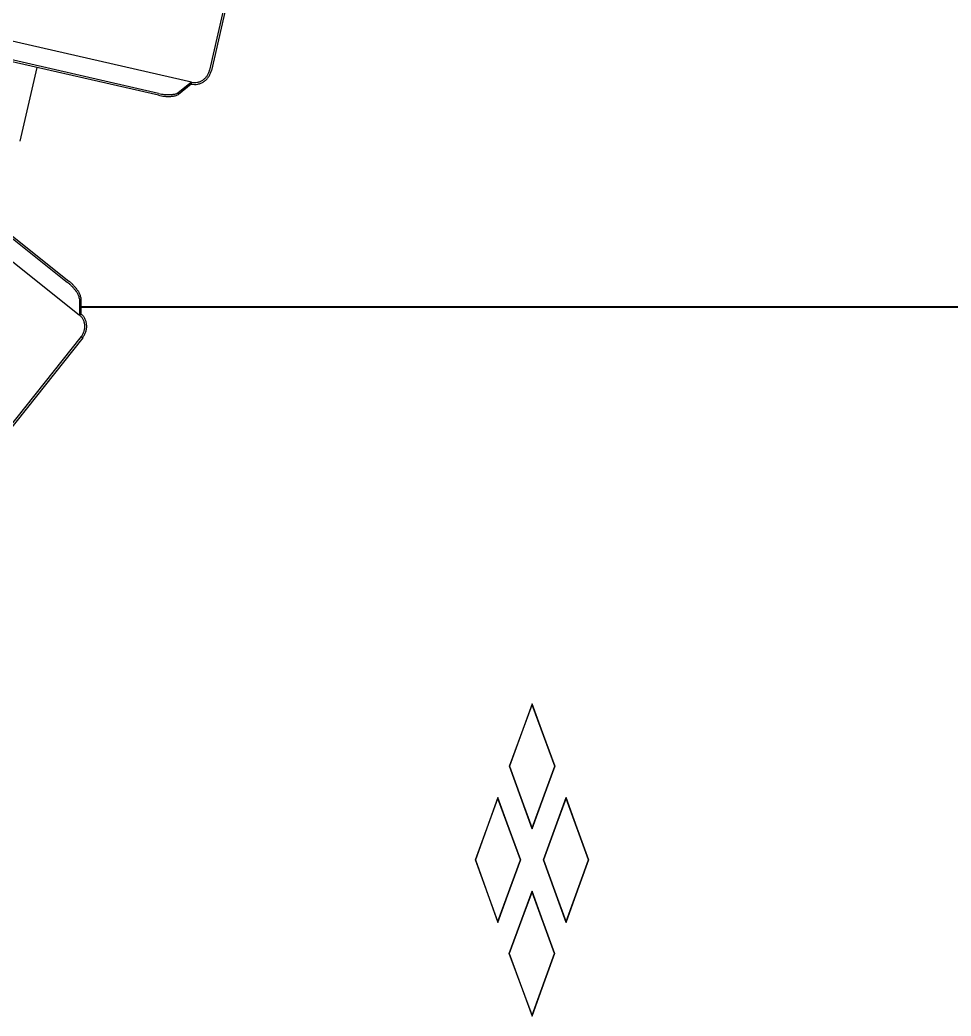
# Model space of a CAD drawing. Header units: millimetres. Extents: x -187347 to 135007, y -6415 to 292048.
# Drawn here: x -40699 to -40106, y 10542 to 11176 of the extents above; entities that cross this region are included whole.
import ezdxf

# ---------------------------------------------------------------- set-up
doc = ezdxf.new("R2010")
doc.units = ezdxf.units.MM
doc.header["$LTSCALE"] = 100
doc.layers.get('0').update_dxf_attribs({"lineweight": 18})
doc.layers.add('Layout Cabinplant', color=30, linetype='Continuous')

# ---------------------------------------------------------------- blocks, each defined once
blk = doc.blocks.new('CP_Giblet area_New')
at = {"color": 0, "linetype": 'Continuous'}
for p, q in [((-803.93, -1889.44), (-818.19, -1929.2)), ((-818.19, -1929.2), (-803.93, -1890.02)), ((-803.93, -1890.02), (-818.19, -1929.2)), ((-789.46, -1929.2), (-803.93, -1889.44)), ((-803.93, -1890.02), (-789.46, -1929.2)), ((-803.93, -1968.37), (-818.19, -1929.2)), ((-818.19, -1929.2), (-803.93, -1968.96)), ((-818.19, -1929.2), (-803.93, -1968.37)), ((-789.46, -1929.2), (-803.93, -1968.96)), ((-789.46, -1929.2), (-803.93, -1968.37)), ((-803.93, -1968.96), (-789.46, -1929.2)), ((-825.63, -1949.08), (-839.89, -1988.84)), ((-839.89, -1988.84), (-825.63, -1949.66)), ((-825.63, -1949.66), (-839.89, -1988.84)), ((-811.16, -1988.84), (-825.63, -1949.08)), ((-825.63, -1949.08), (-811.16, -1988.84)), ((-825.63, -1949.66), (-811.16, -1988.84)), ((-782.22, -1949.08), (-796.69, -1988.84)), ((-782.22, -1949.66), (-796.69, -1988.84)), ((-796.69, -1988.84), (-782.22, -1949.66)), ((-767.96, -1988.84), (-782.22, -1949.08)), ((-782.22, -1949.66), (-767.96, -1988.84)), ((-839.89, -1988.84), (-825.63, -2028.6)), ((-839.89, -1988.84), (-825.63, -2028.01)), ((-825.63, -2028.01), (-839.89, -1988.84)), ((-811.16, -1988.84), (-825.63, -2028.01)), ((-811.16, -1988.84), (-825.63, -2028.6)), ((-825.63, -2028.6), (-811.16, -1988.84)), ((-796.69, -1988.84), (-782.22, -2028.01)), ((-782.22, -2028.01), (-796.69, -1988.84)), ((-796.69, -1988.84), (-782.22, -2028.6)), ((-782.22, -2028.6), (-767.96, -1988.84)), ((-767.96, -1988.84), (-782.22, -2028.01)), ((-803.93, -2008.72), (-818.4, -2048.48)), ((-818.4, -2048.48), (-803.93, -2009.3)), ((-803.93, -2009.3), (-818.4, -2048.48)), ((-803.93, -2008.72), (-789.67, -2048.48)), ((-789.67, -2048.48), (-803.93, -2008.72)), ((-803.93, -2009.3), (-789.67, -2048.48)), ((-818.4, -2048.48), (-803.93, -2087.65)), ((-803.93, -2087.65), (-818.4, -2048.48)), ((-818.4, -2048.48), (-803.93, -2088.24)), ((-789.67, -2048.48), (-803.93, -2087.65)), ((-803.93, -2088.24), (-789.67, -2048.48)), ((-517.92, -2321.36), (-444.35, -2229.1)), ((-517, -2322.09), (-443.43, -2229.84)), ((-517, -2322.09), (-517.92, -2321.36)), ((-516.68, -2347.05), (-516.67, -2336.75)), ((-516.67, -2336.75), (-515.89, -2335.77)), ((-515.85, -2346.21), (-515.89, -2335.77)), ((-396.59, -2430.91), (-515.89, -2335.77)), ((-422.13, -2410.54), (-515.89, -2335.77)), ((-516.65, -2340.76), (-1261.45, -2340.76)), ((-1261.45, -2340.96), (-516.65, -2340.96)), ((-421.05, -2427.69), (-509.19, -2357.39)), ((-420.22, -2426.84), (-508.37, -2356.55)), ((-488.67, -2493.41), (-477.99, -2446.63)), ((-587.23, -2484.13), (-578.54, -2477.15)), ((-587.05, -2482.89), (-578.85, -2476.34)), ((-566.24, -2476.91), (-456.64, -2501.93)), ((-566.1, -2475.74), (-456.5, -2500.75)), ((-587.05, -2482.89), (-587.23, -2484.13)), ((-587.23, -2484.13), (-587.05, -2482.89)), ((-587.23, -2484.13), (-438.52, -2518.07)), ((-626.11, -2606.54), (-599.86, -2491.5)), ((-624.97, -2606.8), (-598.71, -2491.76))]:
    blk.add_line(p, q, dxfattribs=at)
for points in [[(-517.92, -2321.36), (-519.13, -2323.2), (-519.98, -2325.23), (-520.25, -2326.28), (-520.43, -2327.36), (-520.5, -2328.43), (-520.46, -2329.51), (-520.32, -2330.56), (-520.08, -2331.6), (-519.74, -2332.6), (-519.3, -2333.55), (-518.15, -2335.29), (-516.67, -2336.75)], [(-517, -2322.09), (-518.08, -2323.73), (-518.83, -2325.53), (-519.07, -2326.47), (-519.23, -2327.42), (-519.29, -2328.38), (-519.26, -2329.34), (-519.14, -2330.27), (-518.92, -2331.2), (-518.62, -2332.08), (-518.23, -2332.93), (-517.21, -2334.47), (-515.89, -2335.77)], [(-515.85, -2346.21), (-515.67, -2347.31), (-515.28, -2348.34), (-514.95, -2349), (-514.59, -2349.65), (-514.14, -2350.36), (-513.66, -2351.05), (-513.1, -2351.79), (-512.52, -2352.5), (-511.89, -2353.23), (-511.23, -2353.94), (-509.84, -2355.29), (-508.37, -2356.55)], [(-516.68, -2347.05), (-516.5, -2348.15), (-516.11, -2349.18), (-515.78, -2349.85), (-515.42, -2350.49), (-514.97, -2351.2), (-514.49, -2351.89), (-513.93, -2352.63), (-513.35, -2353.34), (-512.72, -2354.07), (-512.06, -2354.78), (-510.67, -2356.13), (-509.19, -2357.39)], [(-566.1, -2475.74), (-568, -2475.37), (-569.93, -2475.13), (-570.89, -2475.06), (-571.86, -2475.02), (-572.78, -2475.01), (-573.7, -2475.03), (-574.54, -2475.09), (-575.37, -2475.18), (-576.11, -2475.29), (-576.83, -2475.46), (-577.86, -2475.84), (-578.85, -2476.34)], [(-566.24, -2476.91), (-568.14, -2476.55), (-570.07, -2476.31), (-571.03, -2476.23), (-572, -2476.19), (-572.92, -2476.18), (-573.84, -2476.21), (-574.68, -2476.26), (-575.51, -2476.35), (-576.24, -2476.47), (-576.97, -2476.63), (-577.76, -2476.86), (-578.54, -2477.15)], [(-587.05, -2482.89), (-589.11, -2482.64), (-591.18, -2482.82), (-592.21, -2483.07), (-593.2, -2483.43), (-594.16, -2483.88), (-595.07, -2484.44), (-595.93, -2485.08), (-596.73, -2485.8), (-597.46, -2486.61), (-598.11, -2487.48), (-599.17, -2489.41), (-599.86, -2491.5)], [(-587.23, -2484.13), (-589.08, -2483.89), (-590.93, -2484.03), (-591.85, -2484.25), (-592.73, -2484.56), (-593.6, -2484.97), (-594.41, -2485.45), (-595.19, -2486.03), (-595.91, -2486.67), (-596.56, -2487.39), (-597.15, -2488.17), (-598.1, -2489.89), (-598.71, -2491.76)]]:
    blk.add_spline(points, degree=3, dxfattribs=at)

msp = doc.modelspace()

# ---------------------------------------------------------------- block references
at = {"layer": 'Layout Cabinplant', "rotation": 180}
msp.add_blockref('CP_Giblet area_New', (-41176.61, 8652.23, 0), dxfattribs=at)

doc.saveas('drawing.dxf')
